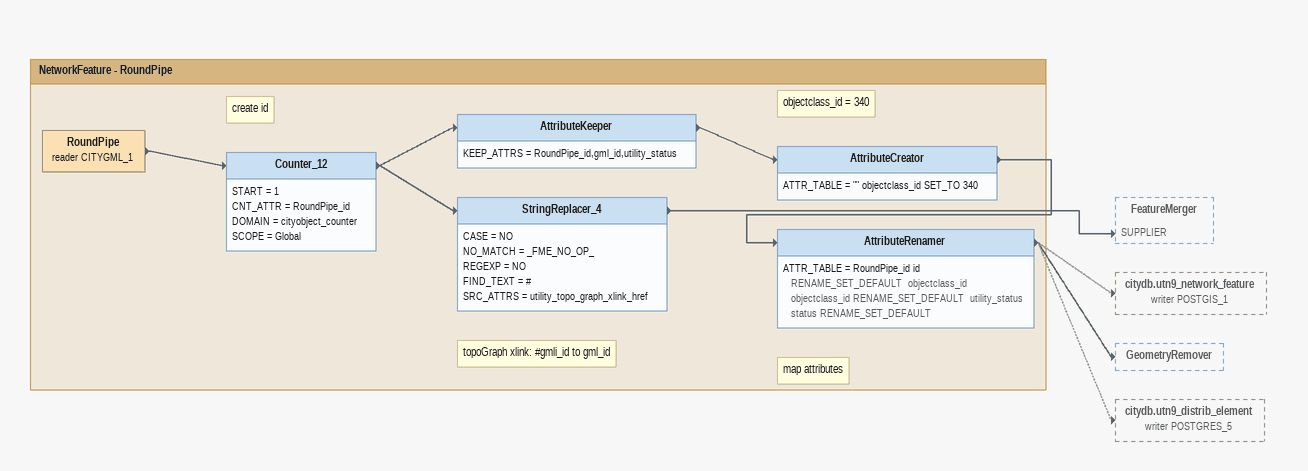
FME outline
Bookmark: NetworkFeature - RoundPipe
RoundPipe (reader CITYGML_1)
    -> Counter_12
Note: create id
Counter_12
    START = 1
    CNT_ATTR = RoundPipe_id
    DOMAIN = cityobject_counter
    SCOPE = Global
    -> AttributeKeeper
    -> StringReplacer_4
AttributeKeeper
    KEEP_ATTRS = RoundPipe_id,gml_id,utility_status
    -> AttributeCreator
Note: objectclass_id = 340
AttributeCreator
    ATTR_TABLE = "" objectclass_id SET_TO 340
    -> AttributeRenamer
Note: map attributes
AttributeRenamer
    ATTR_TABLE = RoundPipe_id id RENAME_SET_DEFAULT  objectclass_id objectclass_id RENAME_SET_DEFAULT  utility_status status RENAME_SET_DEFAULT
    -> citydb.utn9_network_feature (writer POSTGIS_1) [off]
    -> GeometryRemover
    -> citydb.utn9_distrib_element (writer POSTGRES_5) [off]
Note: topoGraph xlink: #gmli_id to gml_id
StringReplacer_4
    CASE = NO
    NO_MATCH = _FME_NO_OP_
    REGEXP = NO
    FIND_TEXT = #
    SRC_ATTRS = utility_topo_graph_xlink_href
    -> FeatureMerger [SUPPLIER]
